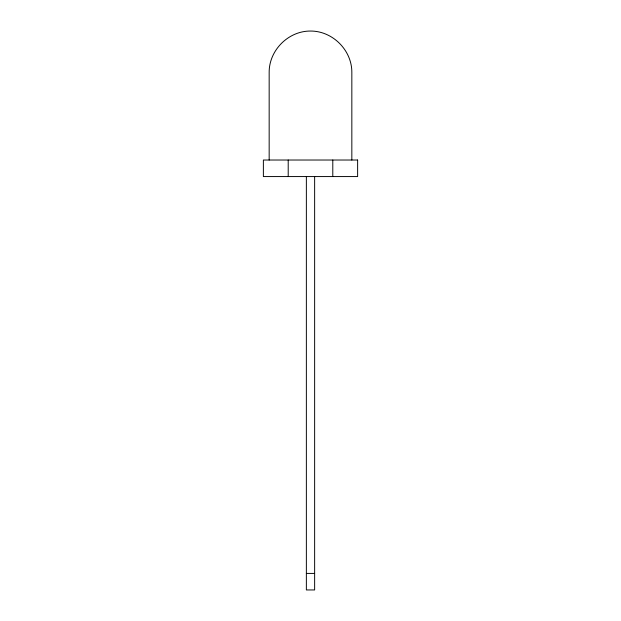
<?xml version="1.0" encoding="UTF-8"?>
<svg xmlns="http://www.w3.org/2000/svg" width="621" height="621" viewBox="0 0 621 621"><rect width="100%" height="100%" fill="white"/><g stroke="black" fill="none" stroke-linecap="round" stroke-linejoin="round"><path stroke-width="0.93" d="M306.363 573.416L314.637 573.416M351.835 160.024L351.835 72.385C351.975 50.262 332.623 30.91 310.5 31.05C288.377 30.91 269.025 50.262 269.165 72.385L269.165 160.024M332.794 160.024L332.794 176.566M314.637 176.566L314.637 589.95L306.363 589.95L306.363 176.566M288.206 160.024L288.206 176.566M357.626 160.024L263.374 160.024L263.374 176.566L357.626 176.566L357.626 160.024"/></g></svg>
